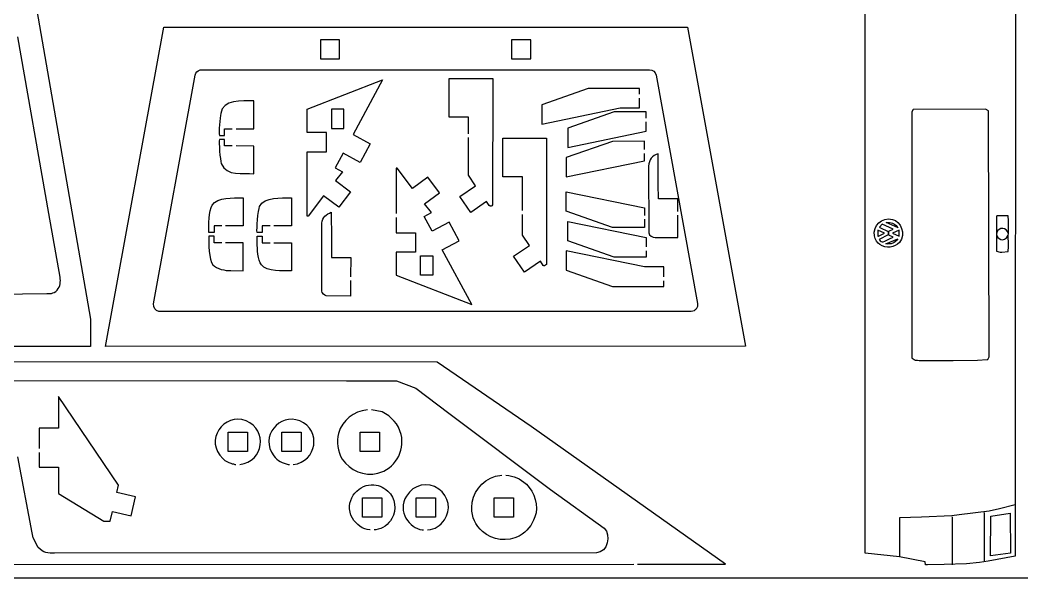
# Model space of a CAD drawing. Extents: x 16 to 596, y 60 to 440.
# Drawn here: x 173.4 to 305.3, y 250.3 to 323.8 of the extents above; entities that cross this region are included whole.
import ezdxf

# ---------------------------------------------------------------- set-up
doc = ezdxf.new("R2010")
doc.units = 0
doc.layers.get('0').update_dxf_attribs({"linetype": 'CONTINUOUS'})

msp = doc.modelspace()

# ---------------------------------------------------------------- linework, layer by layer
at = {"color": 3}
for p, q in [((284.708698, 253.518814), (284.708698, 337.793714)), ((304.482698, 328.030214), (304.460298, 264.294514)), ((175.633698, 325.068714), (182.683698, 284.368814)), ((184.683698, 280.793814), (192.333698, 322.868814)), ((192.333698, 322.868814), (261.283698, 322.868814)), ((261.283698, 322.868814), (268.933698, 280.818714)), ((177.208698, 298.293714), (173.133698, 321.568814)), ((197.108698, 317.218814), (197.308698, 317.243814)), ((197.308698, 317.243814), (201.230698, 317.243814)), ((201.230698, 317.243814), (252.433698, 317.243814)), ((252.433698, 317.243814), (256.308698, 317.243814)), ((190.983698, 286.393714), (196.458698, 316.543714)), ((257.158698, 316.543714), (262.633698, 286.443814)), ((291.008698, 311.993714), (290.833698, 311.693814)), ((290.833698, 311.693814), (290.858698, 279.243714)), ((300.533698, 312.068814), (291.008698, 311.993714)), ((300.958698, 311.843814), (300.533698, 312.068814)), ((301.008698, 279.418714), (300.958698, 311.843814)), ((178.683698, 289.918814), (177.208698, 298.293714)), ((171.208698, 287.668814), (173.741498, 287.701914)), ((173.741498, 287.701914), (176.958698, 287.743814)), ((198.258698, 285.393714), (191.683698, 285.393714)), ((256.660398, 285.393714), (198.258698, 285.393714)), ((261.783698, 285.393714), (256.660398, 285.393714)), ((182.683698, 284.368814), (182.683698, 280.793814)), ((174.241498, 280.793814), (106.729098, 280.793814)), ((182.683698, 280.793814), (174.241498, 280.793814)), ((268.933698, 280.818714), (184.683698, 280.793814)), ((228.358698, 278.718814), (133.508698, 278.793814)), ((240.733698, 270.218814), (228.358698, 278.718814)), ((291.808698, 278.943814), (296.308698, 278.918814)), ((296.308698, 278.918814), (299.483698, 278.968814)), ((299.483698, 278.968814), (300.783698, 279.043714)), ((300.783698, 279.043714), (300.858698, 279.068714)), ((300.858698, 279.068714), (301.008698, 279.418714)), ((171.308698, 276.293714), (216.383698, 276.250114)), ((216.383698, 276.250114), (222.983698, 276.243714)), ((222.983698, 276.243714), (225.533698, 275.293714)), ((225.533698, 275.293714), (229.858698, 271.993814)), ((229.858698, 271.993814), (243.283698, 261.918814)), ((266.308698, 252.093714), (240.733698, 270.218814)), ((175.007098, 256.236314), (173.108698, 266.243814)), ((304.460298, 264.294514), (304.458698, 259.893814)), ((243.283698, 261.918814), (250.333698, 256.843714)), ((304.458698, 259.893814), (304.458698, 253.143814)), ((175.133698, 255.568814), (175.007098, 256.236314)), ((175.808698, 254.293814), (175.133698, 255.568814)), ((249.308698, 253.568814), (177.958698, 253.543814)), ((289.208698, 253.043714), (284.708698, 253.518814)), ((98.983698, 252.018814), (254.225098, 252.088214)), ((254.725098, 252.088414), (266.308698, 252.093714)), ((292.608698, 252.393814), (289.208698, 253.043714)), ((292.658698, 252.018814), (292.608698, 252.393814)), ((292.908698, 252.018814), (292.658698, 252.018814)), ((295.083698, 252.043714), (292.908698, 252.018814)), ((298.033698, 252.143814), (295.083698, 252.043714)), ((299.733698, 252.318814), (298.033698, 252.143814)), ((300.883698, 252.468714), (299.733698, 252.318814)), ((304.458698, 253.143814), (300.883698, 252.468714))]:
    msp.add_line(p, q, dxfattribs=at)
at = {"color": 7}
for p, q in [((215.408698, 321.193814), (212.958698, 321.193814)), ((212.958698, 321.193814), (212.958698, 318.668814)), ((215.483698, 321.193814), (215.408698, 321.193814)), ((215.483698, 318.668814), (215.483698, 321.193814)), ((240.583698, 321.193814), (238.133698, 321.193814)), ((238.133698, 321.193814), (238.133698, 318.668814)), ((240.658698, 321.193814), (240.583698, 321.193814)), ((240.658698, 318.668814), (240.658698, 321.193814)), ((212.958698, 318.668814), (215.483698, 318.668814)), ((238.133698, 318.668814), (240.658698, 318.668814)), ((216.058698, 312.043814), (214.433698, 312.043814)), ((214.433698, 312.043814), (214.433698, 309.493814)), ((216.058698, 309.493814), (216.058698, 312.043814)), ((214.433698, 309.493814), (216.058698, 309.493814)), ((226.158698, 290.168714), (226.158698, 292.718714)), ((226.158698, 292.718714), (227.783698, 292.718714)), ((227.783698, 292.718714), (227.783698, 290.168714)), ((227.783698, 290.168714), (226.158698, 290.168714)), ((200.833698, 269.443814), (200.833698, 269.468814)), ((200.833698, 269.468814), (203.383698, 269.468814)), ((200.833698, 266.918714), (200.833698, 269.443814)), ((203.383698, 269.468814), (203.383698, 266.918714)), ((207.883698, 269.443814), (207.883698, 269.468814)), ((207.883698, 269.468814), (210.433698, 269.468814)), ((207.883698, 266.918714), (207.883698, 269.443814)), ((210.433698, 269.468814), (210.433698, 266.918714)), ((218.183698, 269.468814), (220.733698, 269.468814)), ((218.183698, 266.918714), (218.183698, 269.468814)), ((220.733698, 269.468814), (220.733698, 266.918714)), ((203.383698, 266.918714), (200.833698, 266.918714)), ((210.433698, 266.918714), (207.883698, 266.918714)), ((220.733698, 266.918714), (218.183698, 266.918714)), ((218.508698, 260.818714), (218.508698, 260.843814)), ((218.508698, 260.843814), (221.058698, 260.843814)), ((218.508698, 258.293814), (218.508698, 260.818714)), ((221.058698, 260.843814), (221.058698, 258.293814)), ((225.558698, 260.818714), (225.558698, 260.843814)), ((225.558698, 260.843814), (228.108698, 260.843814)), ((225.558698, 258.293814), (225.558698, 260.818714)), ((228.108698, 260.843814), (228.108698, 258.293814)), ((235.858698, 260.843814), (238.408698, 260.843814)), ((235.858698, 258.293814), (235.858698, 260.843814)), ((238.408698, 260.843814), (238.408698, 258.293814)), ((221.058698, 258.293814), (218.508698, 258.293814)), ((228.108698, 258.293814), (225.558698, 258.293814)), ((238.408698, 258.293814), (235.858698, 258.293814))]:
    msp.add_line(p, q, dxfattribs=at)
at = {"color": 2}
for p, q in [((211.208698, 312.043814), (221.158698, 315.918814)), ((221.158698, 315.918814), (217.283698, 308.693814)), ((229.904733, 310.992723), (229.904733, 316.092823)), ((229.904733, 316.092823), (235.654733, 316.092823)), ((235.654733, 316.092823), (235.629733, 299.442823)), ((248.208698, 314.768714), (242.108698, 312.643814)), ((254.983698, 314.793714), (248.208698, 314.768714)), ((254.983698, 314.018814), (254.983698, 314.793714)), ((204.183698, 309.468814), (204.183698, 313.143814)), ((254.983698, 312.218714), (254.983698, 313.518814)), ((211.208698, 308.968814), (211.208698, 312.043814)), ((242.108698, 312.643814), (242.108698, 310.093814)), ((242.108698, 310.093814), (252.433698, 312.218714)), ((251.629733, 311.692823), (245.529733, 309.567823)), ((255.854733, 311.717823), (251.629733, 311.692823)), ((252.433698, 312.218714), (254.983698, 312.218714)), ((255.854733, 310.867823), (255.854733, 311.717823)), ((232.454733, 310.992723), (229.904733, 310.992723)), ((232.454733, 308.818723), (232.454733, 310.992723)), ((255.854733, 309.142823), (255.854733, 310.367823)), ((200.333698, 308.593714), (200.333698, 309.468814)), ((200.333698, 309.468814), (201.358698, 309.468814)), ((201.858698, 309.468814), (204.183698, 309.468814)), ((213.758698, 308.968814), (211.208698, 308.968814)), ((213.758698, 306.418714), (213.758698, 308.968814)), ((245.529733, 309.567823), (245.529733, 307.017723)), ((245.529733, 307.017723), (255.854733, 309.142823)), ((199.658698, 308.593714), (200.333698, 308.593714)), ((200.333698, 308.068814), (199.658698, 308.068814)), ((200.333698, 307.218714), (200.333698, 308.068814)), ((217.283698, 308.693814), (219.508698, 307.493814)), ((219.508698, 307.493814), (218.208698, 305.043714)), ((232.454733, 303.342823), (232.454733, 308.318723)), ((237.004733, 303.117823), (237.004733, 308.217723)), ((237.004733, 308.217723), (242.729733, 308.217723)), ((242.729733, 308.217723), (242.729733, 291.567723)), ((251.429733, 307.792823), (245.329733, 305.667723)), ((255.654733, 307.817723), (251.429733, 307.792823)), ((255.654733, 306.742823), (255.654733, 307.817723)), ((201.358698, 307.218714), (200.333698, 307.218714)), ((204.183698, 307.193814), (201.858698, 307.218714)), ((204.183698, 303.518814), (204.183698, 307.193814)), ((211.208698, 297.943814), (211.208698, 306.418714)), ((211.208698, 306.418714), (213.758698, 306.418714)), ((215.958698, 306.243714), (214.908698, 304.318814)), ((218.208698, 305.043714), (215.958698, 306.243714)), ((255.654733, 305.242723), (255.654733, 306.217723)), ((257.461455, 302.159767), (257.461455, 306.184767)), ((245.329733, 305.667723), (245.329733, 303.117823)), ((245.329733, 303.117823), (255.654733, 305.242723)), ((214.908698, 304.318814), (215.858698, 303.793814)), ((215.858698, 303.793814), (214.958698, 302.643714)), ((223.058698, 304.268714), (222.933698, 304.268714)), ((222.933698, 304.268714), (222.933698, 298.288914)), ((225.108698, 301.593814), (223.058698, 304.268714)), ((256.186455, 304.534767), (256.211455, 295.759667)), ((214.958698, 302.643714), (216.908698, 301.168814)), ((227.108698, 303.068714), (225.108698, 301.593814)), ((228.633698, 301.018814), (227.108698, 303.068714)), ((233.404733, 301.967823), (232.454733, 303.342823)), ((239.554733, 303.117823), (237.004733, 303.117823)), ((239.554733, 298.691123), (239.554733, 303.117823)), ((257.486455, 300.234767), (257.461455, 302.159767)), ((216.908698, 301.168814), (215.383698, 299.118714)), ((226.683698, 299.568814), (228.633698, 301.018814)), ((231.304733, 300.542823), (233.404733, 301.967823)), ((245.329733, 298.617823), (245.329733, 301.167823)), ((245.329733, 301.167823), (255.654733, 299.042823)), ((202.633698, 300.368814), (202.808698, 300.368814)), ((202.808698, 300.368814), (202.808698, 296.693714)), ((208.983698, 300.368814), (209.158698, 300.368814)), ((209.158698, 300.368814), (209.158698, 296.693714)), ((213.383698, 300.618814), (211.333698, 297.943814)), ((215.383698, 299.118714), (213.383698, 300.618814)), ((227.583698, 298.418814), (226.683698, 299.568814)), ((232.754733, 298.442823), (231.304733, 300.542823)), ((234.854733, 299.892723), (232.754733, 298.442823)), ((235.204733, 299.342823), (234.854733, 299.892723)), ((260.011455, 300.234767), (257.486455, 300.234767)), ((260.011455, 298.587167), (260.011455, 300.234767)), ((214.383698, 298.468714), (214.408698, 294.968814)), ((226.633698, 297.893714), (227.583698, 298.418814)), ((235.279733, 299.292723), (235.154733, 299.417823)), ((235.154733, 299.417823), (235.204733, 299.342823)), ((239.554733, 295.467823), (239.554733, 298.191123)), ((251.429733, 296.467823), (245.329733, 298.617823)), ((255.654733, 299.042823), (255.654733, 298.042823)), ((211.333698, 297.943814), (211.208698, 297.943814)), ((213.133698, 288.068814), (213.133698, 297.043814)), ((222.933698, 297.788914), (222.933698, 295.768814)), ((227.683698, 295.968814), (226.633698, 297.893714)), ((229.933698, 297.168814), (227.683698, 295.968814)), ((231.233698, 294.718714), (229.933698, 297.168814)), ((245.529733, 294.717723), (245.529733, 297.267823)), ((245.529733, 297.267823), (255.854733, 295.142723)), ((255.654733, 297.542723), (255.654733, 296.467823)), ((260.011455, 295.134667), (260.011455, 298.087167)), ((198.958698, 295.818814), (198.258698, 295.818814)), ((199.983698, 296.668814), (198.958698, 296.668814)), ((198.958698, 296.668814), (198.958698, 295.818814)), ((202.808698, 296.693714), (200.483698, 296.668814)), ((205.308698, 295.818814), (204.633698, 295.818814)), ((206.333698, 296.668814), (205.308698, 296.668814)), ((205.308698, 296.668814), (205.308698, 295.818814)), ((209.158698, 296.693714), (206.833698, 296.668814)), ((222.933698, 295.768814), (225.483698, 295.768814)), ((225.483698, 295.768814), (225.483698, 293.218814)), ((255.654733, 296.467823), (251.429733, 296.467823)), ((198.958698, 295.293714), (198.258698, 295.293714)), ((198.958698, 294.443814), (198.958698, 295.293714)), ((199.983698, 294.443814), (198.958698, 294.443814)), ((202.783698, 294.443814), (200.483698, 294.443814)), ((202.808698, 294.418814), (202.783698, 294.443814)), ((202.808698, 290.743714), (202.808698, 294.418814)), ((204.633698, 294.443814), (204.633698, 295.293714)), ((204.633698, 295.293714), (205.308698, 295.293714)), ((205.308698, 295.293714), (205.308698, 294.443814)), ((205.308698, 294.443814), (206.333698, 294.443814)), ((206.833698, 294.443814), (209.133698, 294.443814)), ((209.133698, 294.443814), (209.158698, 294.418814)), ((209.158698, 294.418814), (209.158698, 290.743714)), ((214.408698, 294.968814), (214.408698, 292.518714)), ((229.008698, 293.518714), (231.233698, 294.718714)), ((240.504733, 294.092823), (239.554733, 295.467823)), ((251.629733, 292.567723), (245.529733, 294.717723)), ((255.854733, 295.142723), (255.854733, 293.917723)), ((257.036455, 295.134667), (260.011455, 295.134667)), ((225.483698, 293.218814), (222.933698, 293.218814)), ((222.933698, 293.218814), (222.933698, 290.168714)), ((232.883698, 286.293814), (229.008698, 293.518714)), ((238.379733, 292.667823), (240.504733, 294.092823)), ((255.629733, 291.267823), (245.304733, 293.392823)), ((245.304733, 293.392823), (245.304733, 290.842823)), ((255.854733, 293.392823), (255.854733, 292.567723)), ((214.408698, 292.518714), (216.958698, 292.518714)), ((216.958698, 292.518714), (216.946198, 289.968714)), ((239.829733, 290.567723), (238.379733, 292.667823)), ((241.929733, 292.017823), (239.829733, 290.567723)), ((242.304733, 291.467823), (241.929733, 292.017823)), ((255.854733, 292.567723), (251.629733, 292.567723)), ((201.158698, 290.768714), (202.808698, 290.743714)), ((242.379733, 291.417823), (242.254733, 291.542723)), ((242.254733, 291.542723), (242.304733, 291.467823)), ((242.479733, 291.392723), (242.379733, 291.417823)), ((242.729733, 291.567723), (242.479733, 291.392723)), ((245.304733, 290.842823), (251.404733, 288.692823)), ((258.179733, 291.267823), (255.629733, 291.267823)), ((258.179733, 289.967723), (258.179733, 291.267823)), ((216.943698, 289.468714), (216.933698, 287.418714)), ((222.933698, 290.168714), (232.883698, 286.293814)), ((258.179733, 288.692823), (258.179733, 289.442823)), ((251.404733, 288.692823), (258.179733, 288.692823)), ((216.933698, 287.418714), (213.733698, 287.443814)), ((186.383698, 262.518814), (178.483698, 274.168814)), ((178.483698, 274.168814), (178.483698, 269.993814)), ((221.083698, 272.143714), (219.683698, 272.443814)), ((178.483698, 269.993814), (175.933698, 269.993814)), ((175.933698, 269.993814), (175.933698, 267.318714)), ((175.933698, 266.818814), (175.933698, 264.893814)), ((201.683698, 265.243814), (201.833698, 265.243814)), ((208.733698, 265.243814), (208.883698, 265.243814)), ((175.933698, 264.893814), (178.483698, 264.893814)), ((178.483698, 264.893814), (178.483698, 261.418714)), ((236.008698, 263.668814), (236.858698, 263.818814)), ((178.483698, 261.418714), (184.433698, 257.743814)), ((186.158698, 261.518814), (186.383698, 262.518814)), ((188.633698, 260.943814), (186.158698, 261.518814)), ((188.058698, 258.468814), (188.633698, 260.943814)), ((185.258698, 257.743814), (185.583698, 259.043714)), ((185.583698, 259.043714), (188.058698, 258.468814)), ((184.433698, 257.743814), (185.258698, 257.743814)), ((219.483698, 256.593714), (219.458698, 256.618714)), ((219.533698, 256.593714), (219.483698, 256.593714)), ((220.258698, 256.618714), (220.033698, 256.593714)), ((226.383698, 256.618714), (226.558698, 256.593714))]:
    msp.add_line(p, q, dxfattribs=at)
at = {"color": 1}
for p, q in [((286.933698, 296.893714), (286.583698, 296.518714)), ((288.383698, 296.243814), (286.933698, 296.893714)), ((289.033698, 296.393814), (287.458698, 297.118714)), ((302.058698, 297.993814), (302.008698, 297.893714)), ((302.008698, 297.893714), (302.008698, 293.343714)), ((303.508698, 297.993814), (302.058698, 297.993814)), ((287.258698, 295.693714), (286.383698, 296.118714)), ((286.383698, 296.118714), (286.383698, 295.293714)), ((286.433698, 295.318714), (287.258698, 295.693714)), ((286.583698, 296.518714), (286.633698, 296.468814)), ((286.633698, 296.468814), (287.733698, 295.943714)), ((287.733698, 295.943714), (287.733698, 295.468814)), ((287.833698, 295.968814), (288.383698, 296.243814)), ((287.833698, 295.443814), (287.833698, 295.968814)), ((289.158698, 296.093714), (288.283698, 295.693714)), ((288.283698, 295.693714), (289.158698, 295.318714)), ((288.933698, 296.543714), (289.033698, 296.393814)), ((289.183698, 295.893714), (289.158698, 296.093714)), ((289.158698, 295.318714), (289.183698, 295.893714)), ((303.558698, 295.643814), (303.458698, 295.918714)), ((303.533698, 295.443814), (303.558698, 295.643814)), ((286.383698, 295.293714), (286.433698, 295.318714)), ((287.733698, 295.468814), (286.558698, 294.893714)), ((287.433698, 294.293814), (289.008698, 294.968814)), ((288.383698, 295.168814), (287.833698, 295.443814)), ((302.708698, 293.218814), (303.508698, 293.293814)), ((301.008698, 259.093814), (297.083698, 258.568814)), ((300.433698, 252.393814), (300.433698, 258.918814)), ((302.408698, 259.393714), (301.008698, 259.093814)), ((301.258698, 258.418714), (303.808698, 258.793714)), ((304.458698, 259.893814), (302.408698, 259.393714)), ((303.808698, 258.793714), (303.833698, 253.543814)), ((292.133698, 258.268814), (289.208698, 258.193714)), ((289.208698, 258.193714), (289.208698, 253.043714)), ((296.108698, 258.468814), (292.133698, 258.268814)), ((297.083698, 258.568814), (296.108698, 258.468814)), ((296.183698, 252.018814), (296.183698, 258.343814)), ((301.208698, 253.168814), (301.258698, 258.418714)), ((303.833698, 253.543814), (301.208698, 253.168814))]:
    msp.add_line(p, q, dxfattribs=at)
at = {"color": 5}
msp.add_line((16.208698, 250.268714), (596.208698, 250.268714), dxfattribs=at)
at = {"color": 3}
for points in [[(196.458698, 316.543714), (196.564398, 316.926914), (196.783298, 317.096614), (197.108698, 317.218814)], [(256.308698, 317.243814), (256.742998, 317.222114), (257.056898, 316.967614), (257.158698, 316.543714)], [(178.308698, 288.218714), (178.736898, 288.686414), (178.765398, 289.326214), (178.683698, 289.918814)], [(176.958698, 287.743814), (177.245998, 287.772314), (177.790198, 287.652414), (178.308698, 288.218714)], [(191.683698, 285.393714), (191.220998, 285.475314), (190.938898, 285.896314), (190.983698, 286.393714)], [(262.633698, 286.443814), (262.685698, 285.866814), (262.389998, 285.421214), (261.783698, 285.393714)], [(290.858698, 279.243714), (291.389398, 278.878914), (291.104398, 279.002114), (291.808698, 278.943814)], [(250.333698, 256.843714), (251.278798, 255.895314), (250.781698, 253.650614), (249.308698, 253.568814)], [(177.958698, 253.543814), (177.110998, 253.543714), (176.466798, 253.548314), (175.808698, 254.293814)]]:
    msp.add_open_spline(points, degree=3, dxfattribs=at)
at = {"color": 2}
for points in [[(204.183698, 313.143814), (202.625398, 313.143814), (200.088998, 313.374914), (199.833698, 311.468814)], [(199.833698, 311.468814), (199.763098, 310.941914), (199.549098, 309.032714), (199.658698, 308.593714)], [(199.658698, 308.068814), (199.559598, 307.771214), (199.752398, 305.320414), (199.908698, 304.893814)], [(257.461455, 306.184767), (256.648155, 305.913667), (256.232455, 305.387767), (256.186455, 304.534767)], [(199.908698, 304.893814), (200.564998, 303.102414), (202.845198, 303.710014), (204.183698, 303.518814)], [(198.708698, 299.393814), (199.431198, 300.562814), (201.482298, 300.297114), (202.633698, 300.368814)], [(204.958698, 299.218814), (205.607198, 300.600114), (207.834898, 300.287214), (208.983698, 300.368814)], [(198.258698, 295.818814), (198.258698, 296.683714), (198.274698, 298.691514), (198.708698, 299.393814)], [(204.633698, 295.818814), (204.540098, 296.192914), (204.741598, 298.756514), (204.958698, 299.218814)], [(213.133698, 297.043814), (213.257698, 297.790214), (213.704698, 298.214414), (214.383698, 298.468714)], [(235.629733, 299.442823), (235.534533, 299.213123), (235.308333, 299.292723), (235.279733, 299.292723)], [(256.211455, 295.759667), (256.278655, 295.392267), (256.693755, 295.153667), (257.036455, 295.134667)], [(198.258698, 295.293714), (198.258698, 294.434914), (198.267798, 292.188814), (198.808698, 291.543714)], [(205.183698, 291.543714), (204.674998, 292.144014), (204.676198, 293.675714), (204.633698, 294.443814)], [(198.808698, 291.543714), (199.299398, 290.958514), (200.428198, 290.768714), (201.158698, 290.768714)], [(209.158698, 290.743714), (207.991098, 290.743714), (205.967598, 290.618714), (205.183698, 291.543714)], [(213.733698, 287.443814), (213.476198, 287.519914), (213.190398, 287.803414), (213.133698, 288.068814)], [(203.183698, 270.968814), (200.237698, 272.174614), (197.618298, 268.299114), (200.108698, 265.993714)], [(210.233698, 270.968814), (207.557098, 272.064314), (204.917198, 268.890814), (206.808698, 266.368714)], [(219.158698, 272.443814), (217.288598, 272.210014), (215.878398, 271.127214), (215.333698, 269.293714)], [(223.583698, 269.193814), (223.249198, 270.531814), (222.330198, 271.558514), (221.083698, 272.143714)], [(202.358698, 265.218814), (205.492198, 265.610514), (206.095898, 269.776814), (203.183698, 270.968814)], [(209.383698, 265.218814), (212.502398, 265.565314), (213.171198, 269.766514), (210.233698, 270.968814)], [(215.333698, 269.293714), (215.034798, 268.287514), (215.230898, 266.884814), (215.833698, 265.943714)], [(220.508698, 264.068814), (222.712698, 264.619814), (224.156198, 266.903714), (223.583698, 269.193814)], [(200.108698, 265.993714), (200.846898, 265.310414), (201.616998, 265.310514), (201.683698, 265.243814)], [(206.808698, 266.368714), (207.324498, 265.680914), (207.952598, 265.428214), (208.733698, 265.243814)], [(215.833698, 265.943714), (216.821698, 264.401314), (218.772798, 263.634814), (220.508698, 264.068814)], [(228.558698, 261.993714), (227.078298, 263.023714), (225.217498, 262.579214), (224.283698, 261.068814)], [(232.883698, 259.543814), (232.883698, 261.466314), (234.193298, 263.129214), (236.008698, 263.668814)], [(237.358698, 263.818814), (238.498198, 263.691714), (239.200898, 263.424914), (240.083698, 262.618714)], [(240.083698, 262.618714), (241.178698, 261.618714), (241.735198, 259.722814), (241.208698, 258.318814)], [(217.183698, 258.143814), (215.960298, 260.325314), (217.889498, 262.543814), (219.633698, 262.543814)], [(219.633698, 262.543814), (220.626198, 262.543814), (221.104098, 262.340614), (221.858698, 261.693814)], [(221.858698, 261.693814), (222.847998, 260.845914), (223.024798, 259.241614), (222.358698, 258.093814)], [(229.308698, 257.943814), (230.176698, 259.201414), (229.907598, 261.055214), (228.558698, 261.993714)], [(224.283698, 261.068814), (223.034298, 259.047914), (224.686198, 256.787114), (226.383698, 256.618714)], [(234.308698, 256.393814), (233.378998, 257.243214), (232.883698, 258.264114), (232.883698, 259.543814)], [(219.458698, 256.618714), (218.578098, 256.618714), (217.638098, 257.333614), (217.183698, 258.143814)], [(222.358698, 258.093814), (221.919698, 257.337314), (221.144298, 256.717114), (220.258698, 256.618714)], [(227.083698, 256.593714), (228.097298, 256.706314), (228.722198, 257.094014), (229.308698, 257.943814)], [(241.208698, 258.318814), (240.778098, 257.170414), (240.236298, 256.423914), (239.133698, 255.793814)], [(239.133698, 255.793814), (237.696898, 254.972814), (235.551998, 255.258014), (234.308698, 256.393814)]]:
    msp.add_open_spline(points, degree=3, dxfattribs=at)
at = {"color": 1}
for points in [[(285.933698, 295.368814), (285.684498, 296.703014), (286.860798, 297.864614), (288.308698, 297.518714)], [(287.458698, 297.118714), (288.123898, 297.185214), (288.521698, 297.014614), (288.933698, 296.543714)], [(288.308698, 297.518714), (289.331698, 297.274314), (290.169198, 295.628014), (289.208698, 294.493814)], [(303.558698, 295.643814), (303.558698, 296.123914), (303.608098, 297.595914), (303.508698, 297.993814)], [(303.458698, 295.918714), (303.049198, 296.675114), (301.957898, 296.359514), (302.008698, 295.518714)], [(288.008698, 293.843814), (286.955598, 293.843814), (286.135198, 294.289914), (285.933698, 295.368814)], [(286.558698, 294.893714), (286.935698, 294.329014), (286.943498, 294.537014), (288.383698, 295.168814)], [(289.008698, 294.968814), (288.608698, 294.408814), (288.123998, 294.217114), (287.433698, 294.293814)], [(289.208698, 294.493814), (288.875698, 294.100614), (288.452598, 293.997514), (288.008698, 293.843814)], [(302.008698, 295.518714), (302.035398, 295.076614), (302.947698, 294.271814), (303.533698, 295.443814)], [(303.508698, 293.293814), (303.621398, 293.744714), (303.533698, 294.943114), (303.533698, 295.443814)], [(302.008698, 293.343714), (302.234198, 293.215014), (302.322798, 293.233614), (302.708698, 293.218814)]]:
    msp.add_open_spline(points, degree=3, dxfattribs=at)

doc.saveas('drawing.dxf')
